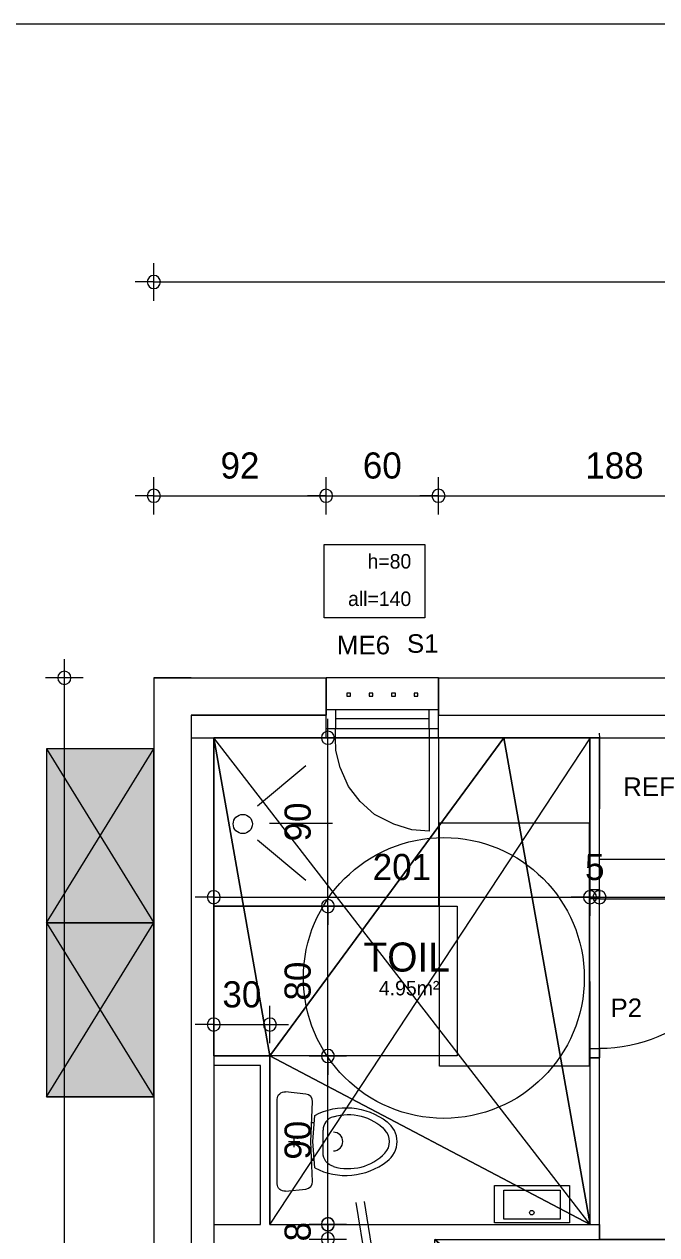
# Model space of a CAD drawing. Header units: metres. Extents: x 1.8 to 61.8, y -55.6 to -11.3.
# Drawn here: x 5.91 to 9.29, y -17.77 to -11.31 of the extents above; entities that cross this region are included whole.
import ezdxf
from ezdxf.enums import TextEntityAlignment as Align
from ezdxf.lldxf.tags import DXFTag

# ---------------------------------------------------------------- set-up
doc = ezdxf.new("R2010")
doc.units = ezdxf.units.M
doc.header["$MEASUREMENT"] = 0
for name, color, linetype in [('Calque commun', 7, 'Continuous'), ('Calque2', 7, 'Continuous'), ('Calque7', 7, 'Continuous'), ('Textes', 7, 'Continuous')]:
    doc.layers.add(name, color=color, linetype=linetype)
doc.styles.add('Arial10', font='arial.ttf', dxfattribs={"height": 0.098961})
doc.styles.add('Century Gothic14', font='GOTHIC.TTF', dxfattribs={"height": 0.139636})
doc.styles.add('Century Gothic16', font='GOTHIC.TTF', dxfattribs={"height": 0.155151})
doc.styles.add('Century Gothic9', font='GOTHIC.TTF', dxfattribs={"height": 0.077575})
tags = doc.linetypes.add('DASHDOT2', pattern=[0.5, 0.25, -0.125, 0, -0.125]).pattern_tags.tags
tags[10:11] = [DXFTag(74, 4), DXFTag(75, 0), DXFTag(340, '0'), DXFTag(46, 1.0), DXFTag(50, 0.0), DXFTag(44, 0.0), DXFTag(45, 0.0)]
tags[8:9] = [DXFTag(74, 4), DXFTag(75, 0), DXFTag(340, '0'), DXFTag(46, 1.0), DXFTag(50, 0.0), DXFTag(44, 0.0), DXFTag(45, 0.0)]
tags[6:7] = [DXFTag(74, 4), DXFTag(75, 0), DXFTag(340, '0'), DXFTag(46, 1.0), DXFTag(50, 0.0), DXFTag(44, 0.0), DXFTag(45, 0.0)]
tags[4:5] = [DXFTag(74, 4), DXFTag(75, 0), DXFTag(340, '0'), DXFTag(46, 1.0), DXFTag(50, 0.0), DXFTag(44, 0.0), DXFTag(45, 0.0)]
tags = doc.linetypes.add('HIDDEN', pattern=[0.375, 0.25, -0.125]).pattern_tags.tags
tags[6:7] = [DXFTag(74, 4), DXFTag(75, 0), DXFTag(340, '0'), DXFTag(46, 1.0), DXFTag(50, 0.0), DXFTag(44, 0.0), DXFTag(45, 0.0)]
tags[4:5] = [DXFTag(74, 4), DXFTag(75, 0), DXFTag(340, '0'), DXFTag(46, 1.0), DXFTag(50, 0.0), DXFTag(44, 0.0), DXFTag(45, 0.0)]
tags = doc.linetypes.add('HIDDEN2', pattern=[0.1875, 0.125, -0.0625]).pattern_tags.tags
tags[6:7] = [DXFTag(74, 4), DXFTag(75, 0), DXFTag(340, '0'), DXFTag(46, 1.0), DXFTag(50, 0.0), DXFTag(44, 0.0), DXFTag(45, 0.0)]
tags[4:5] = [DXFTag(74, 4), DXFTag(75, 0), DXFTag(340, '0'), DXFTag(46, 1.0), DXFTag(50, 0.0), DXFTag(44, 0.0), DXFTag(45, 0.0)]

# ---------------------------------------------------------------- blocks, each defined once
blk = doc.blocks.new('Block52915')
at = {"layer": 'Calque commun', "color": 7, "linetype": 'Continuous', "lineweight": 18}
for p, q in [((6.8015, -14.7998), (6.6016, -14.7998)), ((6.8015, -14.9998), (6.8016, -14.9998))]:
    blk.add_line(p, q, dxfattribs=at)
at = {"layer": 'Calque commun', "color": 7, "linetype": 'Continuous', "lineweight": 9}
blk.add_line((6.8015, -15.1198), (6.9216, -15.1198), dxfattribs=at)
blk = doc.blocks.new('Block52943')
at = {"layer": 'Calque commun', "color": 7, "linetype": 'Continuous', "lineweight": 18}
for p, q in [((6.6015, -14.7998), (7.5216, -14.7998)), ((8.1216, -14.7998), (10.0016, -14.7998)), ((10.8016, -14.7998), (13.2015, -14.7998))]:
    blk.add_line(p, q, dxfattribs=at)
at = {"layer": 'Calque commun', "color": 7, "linetype": 'Continuous', "lineweight": 9}
for p, q in [((6.8015, -14.9998), (7.5216, -14.9998)), ((8.1216, -14.9998), (10.0016, -14.9998)), ((10.8016, -14.9998), (13.0015, -14.9998)), ((6.9216, -15.1198), (7.5216, -15.1198)), ((8.1216, -15.1198), (10.0016, -15.1198)), ((10.8016, -15.1198), (12.8815, -15.1198))]:
    blk.add_line(p, q, dxfattribs=at)
blk = doc.blocks.new('Block52944')
at = {"layer": 'Calque commun', "color": 7, "linetype": 'Continuous', "lineweight": 18}
blk.add_line((6.6015, -14.7998), (6.6015, -23.7998), dxfattribs=at)
at = {"layer": 'Calque commun', "color": 7, "linetype": 'Continuous', "lineweight": 9}
for p, q in [((6.8015, -14.9998), (6.8015, -23.5998)), ((6.9216, -15.1198), (6.9216, -23.4798))]:
    blk.add_line(p, q, dxfattribs=at)
blk = doc.blocks.new('new12')
at = {"layer": 'Calque commun', "color": 5, "linetype": 'Continuous', "lineweight": 9}
blk.add_arc((0, 0), 0.5, 0, 359.99941, dxfattribs=at)
blk = doc.blocks.new('DimLine53045')
at = {"layer": 'Calque commun', "color": 5, "linetype": 'Continuous', "lineweight": 9}
for p, q in [((6.1238, -14.7998, 0), (6.1238, -14.6998, 0)), ((6.2238, -14.7998, 0), (6.0238, -14.7998, 0)), ((6.1238, -23.7998, 0), (6.1238, -14.7998, 0))]:
    blk.add_line(p, q, dxfattribs=at)
at = {"layer": 'Calque commun', "color": 5, "linetype": 'Continuous', "lineweight": 9, "xscale": 0.07000000029802322, "yscale": 0.07000000029802322, "zscale": 0.07000000029802322, "rotation": 90}
blk.add_blockref('new12', (6.1238, -14.7998, 0), dxfattribs=at)
blk = doc.blocks.new('new25')
at = {"layer": 'Calque commun', "color": 5, "linetype": 'Continuous', "lineweight": 9}
blk.add_arc((0, 0), 0.5, 0, 359.99941, dxfattribs=at)
blk = doc.blocks.new('new26')
at = {"layer": 'Calque commun', "color": 5, "linetype": 'Continuous', "lineweight": 9}
blk.add_arc((0, 0), 0.5, 0, 359.99941, dxfattribs=at)
blk = doc.blocks.new('DimLine53129')
at = {"layer": 'Calque commun', "color": 5, "linetype": 'Continuous', "lineweight": 9}
for p, q in [((7.5216, -13.9273), (7.5216, -13.7273)), ((8.1216, -13.9273), (8.1216, -13.7273)), ((7.5216, -13.8273), (7.4216, -13.8273)), ((7.5216, -13.8273), (8.1216, -13.8273)), ((8.1216, -13.8273), (8.2216, -13.8273))]:
    blk.add_line(p, q, dxfattribs=at)
at = {"layer": 'Calque commun', "color": 5, "linetype": 'Continuous', "lineweight": 9, "xscale": 0.07000000029802322, "yscale": 0.07000000029802322, "zscale": 0.07000000029802322}
for name, p in [('new25', (7.5216, -13.8273)), ('new26', (8.1216, -13.8273))]:
    blk.add_blockref(name, p, dxfattribs=at)
at = {"layer": 'Calque commun', "color": 5, "linetype": 'Continuous', "lineweight": 9, "style": 'Century Gothic14'}
blk.add_text('60', height=0.13964, dxfattribs=at).set_placement((7.8216, -13.7773), align=Align.BOTTOM_CENTER)
blk = doc.blocks.new('new29')
at = {"layer": 'Calque commun', "color": 5, "linetype": 'Continuous', "lineweight": 9}
blk.add_arc((0, 0), 0.5, 0, 359.99941, dxfattribs=at)
blk = doc.blocks.new('new30')
at = {"layer": 'Calque commun', "color": 5, "linetype": 'Continuous', "lineweight": 9}
blk.add_arc((0, 0), 0.5, 0, 359.99941, dxfattribs=at)
blk = doc.blocks.new('DimLine53145')
at = {"layer": 'Calque commun', "color": 5, "linetype": 'Continuous', "lineweight": 9}
for p, q in [((6.6016, -13.9273), (6.6016, -13.7273)), ((7.5216, -13.9273), (7.5216, -13.7273)), ((6.6016, -13.8273), (6.5016, -13.8273)), ((6.6016, -13.8273), (7.5216, -13.8273)), ((7.5216, -13.8273), (7.6216, -13.8273))]:
    blk.add_line(p, q, dxfattribs=at)
at = {"layer": 'Calque commun', "color": 5, "linetype": 'Continuous', "lineweight": 9, "xscale": 0.07000000029802322, "yscale": 0.07000000029802322, "zscale": 0.07000000029802322}
for name, p in [('new29', (6.6016, -13.8273)), ('new30', (7.5216, -13.8273))]:
    blk.add_blockref(name, p, dxfattribs=at)
at = {"layer": 'Calque commun', "color": 5, "linetype": 'Continuous', "lineweight": 9, "style": 'Century Gothic14'}
blk.add_text('92', height=0.13964, dxfattribs=at).set_placement((7.0616, -13.7773), align=Align.BOTTOM_CENTER)
blk = doc.blocks.new('new31')
at = {"layer": 'Calque commun', "color": 5, "linetype": 'Continuous', "lineweight": 9}
blk.add_arc((0, 0), 0.5, 0, 359.99941, dxfattribs=at)
blk = doc.blocks.new('new32')
at = {"layer": 'Calque commun', "color": 5, "linetype": 'Continuous', "lineweight": 9}
blk.add_arc((0, 0), 0.5, 0, 359.99941, dxfattribs=at)
blk = doc.blocks.new('DimLine53153')
at = {"layer": 'Calque commun', "color": 5, "linetype": 'Continuous', "lineweight": 9}
for p, q in [((8.1216, -13.9273), (8.1216, -13.7273)), ((10.0016, -13.9273), (10.0016, -13.7273)), ((8.1216, -13.8273), (8.0216, -13.8273)), ((8.1216, -13.8273), (10.0016, -13.8273)), ((10.0016, -13.8273), (10.1016, -13.8273))]:
    blk.add_line(p, q, dxfattribs=at)
at = {"layer": 'Calque commun', "color": 5, "linetype": 'Continuous', "lineweight": 9, "xscale": 0.07000000029802322, "yscale": 0.07000000029802322, "zscale": 0.07000000029802322}
for name, p in [('new31', (8.1216, -13.8273)), ('new32', (10.0016, -13.8273))]:
    blk.add_blockref(name, p, dxfattribs=at)
at = {"layer": 'Calque commun', "color": 5, "linetype": 'Continuous', "lineweight": 9, "style": 'Century Gothic14'}
blk.add_text('188', height=0.13964, dxfattribs=at).set_placement((9.0616, -13.7773), align=Align.BOTTOM_CENTER)
blk = doc.blocks.new('@PRES_1_$$_1-16')
at = {"layer": 'Calque commun', "color": 5, "linetype": 'Continuous', "lineweight": 9}
for p, q in [((0, 0.32), (0.6, 0.32)), ((0.6, 0.15), (0, 0.15)), ((0.05, 0.05), (0.05, 0.15)), ((0.55, 0.15), (0.55, 0.05)), ((0.05, 0.1), (0.55, 0.1)), ((0.6, 0.05), (0, 0.05)), ((0, 0), (0.6, 0))]:
    blk.add_line(p, q, dxfattribs=at)
blk = doc.blocks.new('@PRES_1_$$_1-17')
at = {"layer": 'Calque commun', "color": 0, "linetype": 'ByBlock', "lineweight": -2}
blk.add_line((0, 0), (0, 0.32), dxfattribs=at)
blk = doc.blocks.new('@PRES_1_$$_1-18')
at = {"layer": 'Calque commun', "color": 0, "linetype": 'ByBlock', "lineweight": -2}
blk.add_line((0, 0), (0, 0.32), dxfattribs=at)
blk = doc.blocks.new('INTER_2D_COMB6')
at = {"layer": 'Calque commun', "color": 0, "linetype": 'ByBlock', "lineweight": -2}
blk.add_blockref('@PRES_1_$$_1-16', (0, 0), dxfattribs=at)
at = {"layer": 'Calque commun', "color": 7, "linetype": 'Continuous', "lineweight": 9}
blk.add_blockref('@PRES_1_$$_1-17', (0, 0), dxfattribs=at)
at = {"layer": 'Calque commun', "color": 7, "linetype": 'Continuous', "lineweight": 9, "extrusion": (0, 0, -1), "xscale": -1, "yscale": -1, "zscale": -1, "rotation": -180}
blk.add_blockref('@PRES_1_$$_1-18', (-0.6, 0), dxfattribs=at)
blk = doc.blocks.new('PLACED_COMB6')
at = {"layer": 'Calque commun', "color": 0, "linetype": 'ByBlock', "lineweight": -2}
blk.add_blockref('INTER_2D_COMB6', (0, 0), dxfattribs=at)
blk = doc.blocks.new('new89')
at = {"layer": 'Calque commun', "color": 5, "linetype": 'Continuous', "lineweight": 9}
blk.add_arc((0, 0), 0.5, 0, 359.99941, dxfattribs=at)
blk = doc.blocks.new('new90')
at = {"layer": 'Calque commun', "color": 5, "linetype": 'Continuous', "lineweight": 9}
blk.add_arc((0, 0), 0.5, 0, 359.99941, dxfattribs=at)
blk = doc.blocks.new('DimLine55577')
at = {"layer": 'Calque commun', "color": 5, "linetype": 'Continuous', "lineweight": 9}
for p, q in [((6.6016, -12.7855), (6.6016, -12.5855)), ((13.2015, -12.7855), (13.2015, -12.5855)), ((6.6016, -12.6855), (6.5016, -12.6855)), ((6.6016, -12.6855), (13.2015, -12.6855)), ((13.2015, -12.6855), (13.3015, -12.6855))]:
    blk.add_line(p, q, dxfattribs=at)
at = {"layer": 'Calque commun', "color": 5, "linetype": 'Continuous', "lineweight": 9, "xscale": 0.07000000029802322, "yscale": 0.07000000029802322, "zscale": 0.07000000029802322}
for name, p in [('new89', (6.6016, -12.6855)), ('new90', (13.2015, -12.6855))]:
    blk.add_blockref(name, p, dxfattribs=at)
at = {"layer": 'Calque commun', "color": 5, "linetype": 'Continuous', "lineweight": 9, "style": 'Century Gothic14'}
blk.add_text('660', height=0.13964, dxfattribs=at).set_placement((9.9016, -12.6355), align=Align.BOTTOM_CENTER)
blk = doc.blocks.new('douche90x120')
at = {"layer": 'Calque commun', "color": 7, "linetype": 'Continuous', "lineweight": 9}
for p, q in [((-0.491, -0.1501), (-0.2333, -0.3664)), ((-0.6334, -0.4582), (-0.2969, -0.4582)), ((-0.491, -0.7635), (-0.2333, -0.5472))]:
    blk.add_line(p, q, dxfattribs=at)
blk.add_arc((-0.1549, -0.4608), 0.0514, 89.99999, 89.9994, dxfattribs=at)
mesh = blk.add_polyface(dxfattribs=at)
corners = [(-1.2, -0.9), (0, -0.9), (0, 0), (-1.2, 0)]
mesh.append_faces([[corners[k] for k in face] for face in [(0, 1, 2, 3)]], dxfattribs={"color": 7})
blk = doc.blocks.new('80x130')
at = {"layer": 'Calque commun', "color": 7, "linetype": 'HIDDEN', "lineweight": 9}
mesh = blk.add_polyface(dxfattribs=at)
corners = [(0, 0), (0, 1.3), (0.8, 1.3), (0.8, 0)]
mesh.append_faces([[corners[k] for k in face] for face in [(0, 1, 2, 3)]], dxfattribs={"color": 7})
blk = doc.blocks.new('xmodule1pd29')
at = {"layer": 'Calque commun', "color": 5, "linetype": 'Continuous', "lineweight": 9}
blk.add_arc((0, 0), 0.5, 0, 359.99941, dxfattribs=at)
blk = doc.blocks.new('xmodule1pd30')
at = {"layer": 'Calque commun', "color": 5, "linetype": 'Continuous', "lineweight": 9}
blk.add_arc((0, 0), 0.5, 0, 359.99941, dxfattribs=at)
blk = doc.blocks.new('DimLine53452')
at = {"layer": 'Calque commun', "color": 5, "linetype": 'Continuous', "lineweight": 9}
for p, q in [((6.9216, -16.9433), (6.9216, -16.7433)), ((8.9309, -16.9433), (8.9309, -16.7433)), ((6.9216, -16.8433), (6.8216, -16.8433)), ((6.9216, -16.8433), (8.9309, -16.8433)), ((8.9309, -16.8433), (9.0309, -16.8433))]:
    blk.add_line(p, q, dxfattribs=at)
at = {"layer": 'Calque commun', "color": 5, "linetype": 'Continuous', "lineweight": 9, "xscale": 0.07000000029802322, "yscale": 0.07000000029802322, "zscale": 0.07000000029802322}
for name, p in [('xmodule1pd29', (6.9216, -16.8433)), ('xmodule1pd30', (8.9309, -16.8433))]:
    blk.add_blockref(name, p, dxfattribs=at)
at = {"layer": 'Calque commun', "color": 5, "linetype": 'Continuous', "lineweight": 9, "style": 'Century Gothic14'}
blk.add_text('201', height=0.13964, dxfattribs=at).set_placement((7.9262, -16.7933), align=Align.BOTTOM_CENTER)
blk = doc.blocks.new('xmodule1pd31')
at = {"layer": 'Calque commun', "color": 5, "linetype": 'Continuous', "lineweight": 9}
blk.add_arc((0, 0), 0.5, 0, 359.99941, dxfattribs=at)
blk = doc.blocks.new('xmodule1pd32')
at = {"layer": 'Calque commun', "color": 5, "linetype": 'Continuous', "lineweight": 9}
blk.add_arc((0, 0), 0.5, 0, 359.99941, dxfattribs=at)
blk = doc.blocks.new('DimLine53460')
at = {"layer": 'Calque commun', "color": 5, "linetype": 'Continuous', "lineweight": 9}
for p, q in [((8.9309, -16.9433), (8.9309, -16.7433)), ((8.9816, -16.9433), (8.9816, -16.7433)), ((8.9309, -16.8433), (8.8309, -16.8433)), ((8.9309, -16.8433), (8.9816, -16.8433)), ((8.9816, -16.8433), (9.0816, -16.8433))]:
    blk.add_line(p, q, dxfattribs=at)
at = {"layer": 'Calque commun', "color": 5, "linetype": 'Continuous', "lineweight": 9, "xscale": 0.07000000029802322, "yscale": 0.07000000029802322, "zscale": 0.07000000029802322}
for name, p in [('xmodule1pd31', (8.9309, -16.8433)), ('xmodule1pd32', (8.9816, -16.8433))]:
    blk.add_blockref(name, p, dxfattribs=at)
at = {"layer": 'Calque commun', "color": 5, "linetype": 'Continuous', "lineweight": 9, "style": 'Century Gothic14'}
blk.add_text('5', height=0.1396, dxfattribs=at).set_placement((8.9562, -16.7933), align=Align.BOTTOM_CENTER)
blk = doc.blocks.new('xmodule1pd33')
at = {"layer": 'Calque commun', "color": 5, "linetype": 'Continuous', "lineweight": 9}
blk.add_arc((0, 0), 0.5, 0, 359.99941, dxfattribs=at)
blk = doc.blocks.new('xmodule1pd34')
at = {"layer": 'Calque commun', "color": 5, "linetype": 'Continuous', "lineweight": 9}
blk.add_arc((0, 0), 0.5, 0, 359.99941, dxfattribs=at)
blk = doc.blocks.new('DimLine53468')
at = {"layer": 'Calque commun', "color": 5, "linetype": 'Continuous', "lineweight": 9}
for p, q in [((8.9816, -16.9433), (8.9816, -16.7433)), ((11.5283, -16.9433), (11.5283, -16.7433)), ((8.9816, -16.8433), (8.8816, -16.8433)), ((8.9816, -16.8433), (11.5283, -16.8433)), ((11.5283, -16.8433), (11.6283, -16.8433))]:
    blk.add_line(p, q, dxfattribs=at)
at = {"layer": 'Calque commun', "color": 5, "linetype": 'Continuous', "lineweight": 9, "xscale": 0.07000000029802322, "yscale": 0.07000000029802322, "zscale": 0.07000000029802322}
for name, p in [('xmodule1pd33', (8.9816, -16.8433)), ('xmodule1pd34', (11.5283, -16.8433))]:
    blk.add_blockref(name, p, dxfattribs=at)
at = {"layer": 'Calque commun', "color": 5, "linetype": 'Continuous', "lineweight": 9, "style": 'Century Gothic14'}
blk.add_text('255', height=0.13964, dxfattribs=at).set_placement((10.2549, -16.7933), align=Align.BOTTOM_CENTER)
blk = doc.blocks.new('xmodule1pd37')
at = {"layer": 'Calque commun', "color": 5, "linetype": 'Continuous', "lineweight": 9}
blk.add_arc((0, 0), 0.5, 0, 359.99941, dxfattribs=at)
blk = doc.blocks.new('xmodule1pd38')
at = {"layer": 'Calque commun', "color": 5, "linetype": 'Continuous', "lineweight": 9}
blk.add_arc((0, 0), 0.5, 0, 359.99941, dxfattribs=at)
blk = doc.blocks.new('DimLine53484')
at = {"layer": 'Calque commun', "color": 5, "linetype": 'Continuous', "lineweight": 9}
for p, q in [((7.5311, -17.6912), (7.5311, -17.5912)), ((7.4311, -17.6912), (7.6311, -17.6912)), ((7.5311, -18.5912), (7.5311, -17.6912)), ((7.4311, -18.5912), (7.6311, -18.5912)), ((7.5311, -18.5912), (7.5311, -18.6912))]:
    blk.add_line(p, q, dxfattribs=at)
at = {"layer": 'Calque commun', "color": 5, "linetype": 'Continuous', "lineweight": 9, "xscale": 0.07000000029802322, "yscale": 0.07000000029802322, "zscale": 0.07000000029802322, "rotation": 90}
for name, p in [('xmodule1pd38', (7.5311, -17.6912)), ('xmodule1pd37', (7.5311, -18.5912))]:
    blk.add_blockref(name, p, dxfattribs=at)
at = {"layer": 'Calque commun', "color": 5, "linetype": 'Continuous', "lineweight": 9, "style": 'Century Gothic14'}
blk.add_text('90', height=0.13964, rotation=90, dxfattribs=at).set_placement((7.4811, -18.1412), align=Align.BOTTOM_CENTER)
blk = doc.blocks.new('xmodule1pd39')
at = {"layer": 'Calque commun', "color": 5, "linetype": 'Continuous', "lineweight": 9}
blk.add_arc((0, 0), 0.5, 0, 359.99941, dxfattribs=at)
blk = doc.blocks.new('xmodule1pd40')
at = {"layer": 'Calque commun', "color": 5, "linetype": 'Continuous', "lineweight": 9}
blk.add_arc((0, 0), 0.5, 0, 359.99941, dxfattribs=at)
blk = doc.blocks.new('DimLine53492')
at = {"layer": 'Calque commun', "color": 5, "linetype": 'Continuous', "lineweight": 9}
for p, q in [((7.5311, -16.8912), (7.5311, -16.7912)), ((7.4311, -16.8912), (7.6311, -16.8912)), ((7.5311, -17.6912), (7.5311, -16.8912)), ((7.4311, -17.6912), (7.6311, -17.6912)), ((7.5311, -17.6912), (7.5311, -17.7912))]:
    blk.add_line(p, q, dxfattribs=at)
at = {"layer": 'Calque commun', "color": 5, "linetype": 'Continuous', "lineweight": 9, "xscale": 0.07000000029802322, "yscale": 0.07000000029802322, "zscale": 0.07000000029802322, "rotation": 90}
for name, p in [('xmodule1pd40', (7.5311, -16.8912)), ('xmodule1pd39', (7.5311, -17.6912))]:
    blk.add_blockref(name, p, dxfattribs=at)
at = {"layer": 'Calque commun', "color": 5, "linetype": 'Continuous', "lineweight": 9, "style": 'Century Gothic14'}
blk.add_text('80', height=0.13964, rotation=90, dxfattribs=at).set_placement((7.4811, -17.2912), align=Align.BOTTOM_CENTER)
blk = doc.blocks.new('xmodule1pd41')
at = {"layer": 'Calque commun', "color": 5, "linetype": 'Continuous', "lineweight": 9}
blk.add_arc((0, 0), 0.5, 0, 359.99941, dxfattribs=at)
blk = doc.blocks.new('xmodule1pd42')
at = {"layer": 'Calque commun', "color": 5, "linetype": 'Continuous', "lineweight": 9}
blk.add_arc((0, 0), 0.5, 0, 359.99941, dxfattribs=at)
blk = doc.blocks.new('DimLine53500')
at = {"layer": 'Calque commun', "color": 5, "linetype": 'Continuous', "lineweight": 9}
for p, q in [((7.5311, -15.9912), (7.5311, -15.8912)), ((7.4311, -15.9912), (7.6311, -15.9912)), ((7.5311, -16.8912), (7.5311, -15.9912)), ((7.4311, -16.8912), (7.6311, -16.8912)), ((7.5311, -16.8912), (7.5311, -16.9912))]:
    blk.add_line(p, q, dxfattribs=at)
at = {"layer": 'Calque commun', "color": 5, "linetype": 'Continuous', "lineweight": 9, "xscale": 0.07000000029802322, "yscale": 0.07000000029802322, "zscale": 0.07000000029802322, "rotation": 90}
for name, p in [('xmodule1pd42', (7.5311, -15.9912)), ('xmodule1pd41', (7.5311, -16.8912))]:
    blk.add_blockref(name, p, dxfattribs=at)
at = {"layer": 'Calque commun', "color": 5, "linetype": 'Continuous', "lineweight": 9, "style": 'Century Gothic14'}
blk.add_text('90', height=0.13964, rotation=90, dxfattribs=at).set_placement((7.4811, -16.4412), align=Align.BOTTOM_CENTER)
blk = doc.blocks.new('xmodule1pd55')
at = {"layer": 'Calque commun', "color": 5, "linetype": 'Continuous', "lineweight": 9}
blk.add_arc((0, 0), 0.5, 0, 359.99941, dxfattribs=at)
blk = doc.blocks.new('xmodule1pd56')
at = {"layer": 'Calque commun', "color": 5, "linetype": 'Continuous', "lineweight": 9}
blk.add_arc((0, 0), 0.5, 0, 359.99941, dxfattribs=at)
blk = doc.blocks.new('DimLine55785')
at = {"layer": 'Calque commun', "color": 5, "linetype": 'Continuous', "lineweight": 9}
for p, q in [((6.9217, -17.6236), (6.9217, -17.4236)), ((7.2215, -17.6236), (7.2215, -17.4236)), ((6.9217, -17.5236), (6.8217, -17.5236)), ((6.9217, -17.5236), (7.2215, -17.5236)), ((7.2215, -17.5236), (7.3215, -17.5236))]:
    blk.add_line(p, q, dxfattribs=at)
at = {"layer": 'Calque commun', "color": 5, "linetype": 'Continuous', "lineweight": 9, "xscale": 0.07000000029802322, "yscale": 0.07000000029802322, "zscale": 0.07000000029802322}
for name, p in [('xmodule1pd55', (6.9217, -17.5236)), ('xmodule1pd56', (7.2215, -17.5236))]:
    blk.add_blockref(name, p, dxfattribs=at)
at = {"layer": 'Calque commun', "color": 5, "linetype": 'Continuous', "lineweight": 9, "style": 'Century Gothic14'}
blk.add_text('30', height=0.13964, dxfattribs=at).set_placement((7.0716, -17.4736), align=Align.BOTTOM_CENTER)
blk = doc.blocks.new('lavmain')
at = {"layer": 'Calque commun', "color": 7, "linetype": 'Continuous', "lineweight": 9}
for p, q in [((0.4, 0), (0, 0)), ((0, 0), (0, -0.2)), ((0.4, -0.2), (0.4, 0)), ((0.35, -0.02), (0.05, -0.02)), ((0.05, -0.02), (0.05, -0.1757)), ((0.35, -0.1757), (0.35, -0.02)), ((0.05, -0.1757), (0.35, -0.1757)), ((0, -0.2), (0.4, -0.2))]:
    blk.add_line(p, q, dxfattribs=at)
blk.add_arc((0.1993, -0.055), 0.0121, 90, 89.99941, dxfattribs=at)
blk = doc.blocks.new('xmodule1pd61')
at = {"layer": 'Calque commun', "color": 5, "linetype": 'Continuous', "lineweight": 9}
blk.add_arc((0, 0), 0.5, 0, 359.99941, dxfattribs=at)
blk = doc.blocks.new('xmodule1pd62')
at = {"layer": 'Calque commun', "color": 5, "linetype": 'Continuous', "lineweight": 9}
blk.add_arc((0, 0), 0.5, 0, 359.99941, dxfattribs=at)
blk = doc.blocks.new('DimLine59627')
at = {"layer": 'Calque commun', "color": 5, "linetype": 'Continuous', "lineweight": 9}
for p, q in [((7.5311, -18.5897), (7.5311, -18.4897)), ((7.4311, -18.5897), (7.6311, -18.5897)), ((7.5311, -18.6697), (7.5311, -18.5897)), ((7.4311, -18.6697), (7.6311, -18.6697)), ((7.5311, -18.6697), (7.5311, -18.7697))]:
    blk.add_line(p, q, dxfattribs=at)
at = {"layer": 'Calque commun', "color": 5, "linetype": 'Continuous', "lineweight": 9, "xscale": 0.07000000029802322, "yscale": 0.07000000029802322, "zscale": 0.07000000029802322, "rotation": 90}
for name, p in [('xmodule1pd62', (7.5311, -18.5897)), ('xmodule1pd61', (7.5311, -18.6697))]:
    blk.add_blockref(name, p, dxfattribs=at)
at = {"layer": 'Calque commun', "color": 5, "linetype": 'Continuous', "lineweight": 9, "style": 'Century Gothic14'}
blk.add_text('8', height=0.1396, rotation=90.00205, dxfattribs=at).set_placement((7.4811, -18.6297), align=Align.BOTTOM_CENTER)
blk = doc.blocks.new('60x65')
at = {"layer": 'Calque commun', "color": 7, "linetype": 'HIDDEN', "lineweight": 9}
mesh = blk.add_polyface(dxfattribs=at)
corners = [(0, 0.6), (0.65, 0.6), (0.65, 0), (0, 0)]
mesh.append_faces([[corners[k] for k in face] for face in [(0, 1, 2, 3)]], dxfattribs={"color": 7})
blk = doc.blocks.new('@PRES_1_$$_1-28')
at = {"layer": 'Calque commun', "color": 5, "linetype": 'Continuous', "lineweight": 9}
blk.add_line((0.05, 0.05), (0.05, 0.85), dxfattribs=at)
at = {"layer": 'Calque commun', "color": 5, "linetype": 'Continuous', "lineweight": 9, "extrusion": (0, 0, -1)}
blk.add_arc((-0.05, 0.05), 0.8, 90, 180, dxfattribs=at)
at = {"layer": 'Calque commun', "color": 5, "linetype": 'Continuous', "lineweight": 9}
mesh = blk.add_polyface(dxfattribs=at)
corners = [(0, 0), (0, 0.05), (0.05, 0.05), (0.05, 0)]
mesh.append_faces([[corners[k] for k in face] for face in [(0, 1, 2, 3)]], dxfattribs={"color": 5})
mesh = blk.add_polyface(dxfattribs=at)
corners = [(0.85, 0), (0.85, 0.05), (0.9, 0.05), (0.9, 0)]
mesh.append_faces([[corners[k] for k in face] for face in [(0, 1, 2, 3)]], dxfattribs={"color": 5})
blk = doc.blocks.new('@PRES_1_$$_1-29')
at = {"layer": 'Calque commun', "color": 0, "linetype": 'ByBlock', "lineweight": -2}
blk.add_line((0, 0), (0, 0.05), dxfattribs=at)
blk = doc.blocks.new('@PRES_1_$$_1-30')
at = {"layer": 'Calque commun', "color": 0, "linetype": 'ByBlock', "lineweight": -2}
blk.add_line((0, 0), (0, 0.05), dxfattribs=at)
blk = doc.blocks.new('INTER_2D_COMB10')
at = {"layer": 'Calque commun', "color": 0, "linetype": 'ByBlock', "lineweight": -2}
blk.add_blockref('@PRES_1_$$_1-28', (0, 0), dxfattribs=at)
at = {"layer": 'Calque7', "color": 15, "linetype": 'Continuous', "lineweight": 18}
blk.add_blockref('@PRES_1_$$_1-29', (0, 0), dxfattribs=at)
at = {"layer": 'Calque7', "color": 15, "linetype": 'Continuous', "lineweight": 18, "extrusion": (0, 0, -1), "xscale": -1, "yscale": -1, "zscale": -1, "rotation": -180}
blk.add_blockref('@PRES_1_$$_1-30', (-0.9, 0), dxfattribs=at)
blk = doc.blocks.new('PLACED_COMB10')
at = {"layer": 'Calque commun', "color": 0, "linetype": 'ByBlock', "lineweight": -2}
blk.add_blockref('INTER_2D_COMB10', (0, 0), dxfattribs=at)
blk = doc.blocks.new('xmodule1pd73')
at = {"layer": 'Calque commun', "color": 9, "linetype": 'HIDDEN2', "lineweight": 9}
for p, q in [((8.9316, -18.5912), (6.9216, -15.9912)), ((8.9316, -15.9912), (7.2215, -18.5893))]:
    blk.add_line(p, q, dxfattribs=at)
at = {"layer": 'Calque commun', "color": 15, "linetype": 'Continuous', "lineweight": 18}
for p, q in [((8.9816, -15.9912), (8.9316, -15.9912)), ((8.9316, -16.8015), (8.9316, -15.9912)), ((8.9816, -16.8015), (8.9816, -15.9912)), ((7.2215, -17.6912), (6.9216, -17.6912)), ((6.9216, -17.6912), (6.9216, -17.7412)), ((7.2215, -18.5912), (7.2215, -17.6912)), ((8.9316, -18.5912), (8.9316, -17.7015)), ((8.9816, -18.6413), (8.9816, -17.7015)), ((7.1715, -17.7412), (6.9216, -17.7412)), ((7.1715, -18.5912), (7.1715, -17.7412))]:
    blk.add_line(p, q, dxfattribs=at)
at = {"layer": 'Calque commun', "color": 7, "linetype": 'Continuous', "lineweight": 9}
blk.add_line((8.9816, -15.9912), (8.9816, -16.3712), dxfattribs=at)
at = {"layer": 'Calque commun', "color": 7, "linetype": 'DASHDOT2', "lineweight": 9}
for p, q in [((7.9117, -19.8805), (7.682, -18.474)), ((7.9557, -19.875), (7.7259, -18.4685))]:
    blk.add_line(p, q, dxfattribs=at)
at = {"layer": 'Calque commun', "color": 7, "linetype": 'Continuous', "lineweight": 18}
for p, q in [((6.9217, -18.5912), (6.9217, -18.6712)), ((6.9217, -18.5912), (7.1715, -18.5912)), ((7.2215, -18.5912), (8.9816, -18.5912)), ((8.9816, -18.5912), (8.9816, -18.6712))]:
    blk.add_line(p, q, dxfattribs=at)
at = {"layer": 'Calque commun', "color": 7, "linetype": 'HIDDEN', "lineweight": 9, "flags": 128}
blk.add_lwpolyline([(8.0716, -15.9412), (8.0716, -16.4912), (7.98, -16.4841), (7.883, -16.4529), (7.7807, -16.4009), (7.7027, -16.3316), (7.6403, -16.2518), (7.5969, -16.1496), (7.5744, -16.0594), (7.5716, -15.9912), (7.5716, -15.9412)], dxfattribs=at)
at = {"layer": 'Calque commun', "color": 7, "linetype": 'HIDDEN', "lineweight": 9, "extrusion": (0, -1.22461e-16, -1)}
blk.add_arc((-8.1504, -17.2743), 0.75, 269.99999, 269.9994, dxfattribs=at)
at = {"layer": 'Calque commun', "color": 5, "linetype": 'Continuous', "lineweight": 9}
for name in ['DimLine53500', 'DimLine53452', 'DimLine53460', 'DimLine53468', 'DimLine53492', 'DimLine55785', 'DimLine53484', 'DimLine59627']:
    blk.add_blockref(name, (0, 0), dxfattribs=at)
at = {"layer": 'Calque commun', "color": 0, "linetype": 'ByBlock', "lineweight": -2, "extrusion": (0, 0, -1), "xscale": -1, "yscale": -1, "zscale": -1, "rotation": -180}
blk.add_blockref('douche90x120', (-6.9216, -15.9912), dxfattribs=at)
at = {"layer": 'Calque commun', "color": 0, "linetype": 'ByBlock', "lineweight": -2}
for name, p, rotation in [('60x65', (9.5816, -16.6412), 90), ('PLACED_COMB10', (8.9316, -16.8015), -90.00000000000001), ('80x130', (8.2216, -17.6912), 90)]:
    blk.add_blockref(name, p, dxfattribs=dict(at, rotation=rotation))
blk.add_blockref('80x130', (8.1264, -17.746), dxfattribs=at)
at = {"layer": 'Calque commun', "color": 0, "linetype": 'ByBlock', "lineweight": -2, "extrusion": (0, 0, -1), "xscale": -1, "yscale": -1, "zscale": -1}
blk.add_blockref('lavmain', (-8.4207, -18.583), dxfattribs=at)
at = {"layer": 'Calque commun', "color": 9, "linetype": 'ByBlock', "lineweight": -2, "style": 'Century Gothic9'}
blk.add_text('4.95m²', height=0.07758, dxfattribs=at).set_placement((8.1264, -17.29), align=Align.TOP_RIGHT)
at = {"layer": 'Textes', "color": 5, "linetype": 'ByBlock', "lineweight": -2, "style": 'Arial10'}
for s, p in [('REF', (9.1079, -16.332)), ('P2', (9.04, -17.5129))]:
    blk.add_text(s, height=0.09896, dxfattribs=at).set_placement(p, align=Align.BOTTOM_LEFT)
at = {"layer": 'Textes', "color": 5, "linetype": 'ByBlock', "lineweight": -2, "style": 'Century Gothic16'}
blk.add_text('TOIL', height=0.15515, dxfattribs=at).set_placement((8.1826, -17.0851), align=Align.TOP_RIGHT)
at = {"layer": 'Calque commun', "color": 9, "linetype": 'Continuous', "lineweight": 9}
mesh = blk.add_polyface(dxfattribs=at)
corners = [(8.9316, -18.5912), (7.2215, -17.6912), (7.2215, -18.5893), (6.9216, -15.9912), (8.4705, -15.9912), (8.9305, -15.9912), (6.9217, -17.6912)]
mesh.append_faces([[corners[k] for k in face] for face in [(0, 1, 2), (4, 0, 5)]], dxfattribs={"vtx0": -1, "color": 9})
mesh.append_faces([[corners[k] for k in face] for face in [(3, 1, 4)]], dxfattribs={"vtx0": -1, "vtx1": -1, "color": 9})
mesh.append_faces([[corners[k] for k in face] for face in [(4, 1, 0)]], dxfattribs={"vtx0": -1, "vtx1": -1, "vtx2": -1, "color": 9})
mesh.append_faces([[corners[k] for k in face] for face in [(3, 6, 1)]], dxfattribs={"vtx2": -1, "color": 9})
mesh = blk.add_polyface(dxfattribs=at)
corners = [(8.9816, -18.6712), (8.9816, -15.9912), (11.5315, -15.9912), (11.5215, -18.6712)]
mesh.append_faces([[corners[k] for k in face] for face in [(0, 1, 2, 3)]], dxfattribs={"color": 9})
mesh = blk.add_polyface(dxfattribs=at)
corners = [(11.5815, -18.6712), (11.5815, -16.2714), (12.8815, -16.2714), (9.2215, -20.5513), (9.2215, -19.6512), (8.9416, -19.6512), (8.9415, -19.5712), (12.5815, -19.6158), (8.1016, -18.6712), (8.9415, -20.6013), (6.9216, -24.3512), (6.9216, -20.6013), (12.9215, -24.3512), (12.9215, -19.6158), (12.5815, -19.0635), (12.8815, -19.0635), (8.1016, -19.5712), (8.9415, -20.5513)]
mesh.append_faces([[corners[k] for k in face] for face in [(8, 6, 16)]], dxfattribs={"vtx0": -1, "color": 9})
mesh.append_faces([[corners[k] for k in face] for face in [(3, 0, 7), (8, 4, 6), (9, 3, 10), (14, 0, 2), (3, 7, 12)]], dxfattribs={"vtx0": -1, "vtx1": -1, "vtx2": -1, "color": 9})
mesh.append_faces([[corners[k] for k in face] for face in [(3, 12, 10)]], dxfattribs={"vtx0": -1, "vtx2": -1, "color": 9})
mesh.append_faces([[corners[k] for k in face] for face in [(5, 6, 4), (11, 9, 10), (13, 12, 7), (15, 14, 2)]], dxfattribs={"vtx1": -1, "color": 9})
mesh.append_faces([[corners[k] for k in face] for face in [(3, 4, 0), (8, 0, 4), (14, 7, 0)]], dxfattribs={"vtx1": -1, "vtx2": -1, "color": 9})
mesh.append_faces([[corners[k] for k in face] for face in [(0, 1, 2), (9, 17, 3)]], dxfattribs={"vtx2": -1, "color": 9})
blk = doc.blocks.new('wc-3')
at = {"layer": 'Calque2', "color": 6, "linetype": 'Continuous', "lineweight": 9}
for p, q in [((-0.2256, 0), (0.2256, 0)), ((-0.2653, -0.0442), (-0.2539, -0.1527)), ((0, -0.06), (0, -0.12)), ((0.2539, -0.1527), (0.2653, -0.0442)), ((-0.03, -0.09), (0.03, -0.09)), ((-0.2125, -0.1885), (0, -0.18)), ((-0.14, -0.2), (0, -0.19)), ((-0.1, -0.184), (-0.1, -0.1971)), ((0, -0.18), (0.2125, -0.1885)), ((0, -0.19), (0.14, -0.2)), ((0.1, -0.1971), (0.1, -0.184)), ((-0.06, -0.2451), (0.06, -0.2451))]:
    blk.add_line(p, q, dxfattribs=at)
at = {"layer": 'Calque2', "color": 6, "linetype": 'Continuous', "lineweight": 9, "flags": 128}
for points in [[(-0.2653, -0.0442, -0.445253), (-0.2256, 0)], [(0.2256, 0, -0.445276), (0.2653, -0.0442)], [(-0.2539, -0.1527, 0.395314), (-0.2125, -0.1885)], [(0.2125, -0.1885, 0.395339), (0.2539, -0.1527)], [(-0.14, -0.2, 0.294671), (-0.1052, -0.5864)], [(-0.1327, -0.3, -0.337883), (-0.0606, -0.2451)], [(0.1327, -0.3, 0.337854), (0.0606, -0.2451)], [(0.14, -0.2, -0.294671), (0.1052, -0.5864)], [(-0.1327, -0.3, 0.281729), (-0.0616, -0.5756)], [(-0.05, -0.3, 1), (0.05, -0.3)], [(0.1327, -0.3, -0.279876), (0.0616, -0.5756)], [(-0.0616, -0.5756, 0.395927), (0.0616, -0.5756)], [(-0.1052, -0.5864, 0.509528), (0.1052, -0.5864)]]:
    blk.add_lwpolyline(points, format="xyb", dxfattribs=at)

msp = doc.modelspace()

# ---------------------------------------------------------------- linework, layer by layer
at = {"layer": 'Calque commun', "color": 12, "linetype": 'Continuous', "lineweight": 18}
for p, q in [((7.5216, -14.7998), (7.5216, -14.9998)), ((8.1216, -14.7998), (8.1216, -14.9998)), ((7.5216, -14.9998), (6.8015, -15.0001)), ((6.8015, -15.0001), (6.8015, -23.6001)), ((8.1216, -14.9998), (9.2167, -15.0001)), ((8.1216, -14.9998), (9.2167, -15.0001)), ((9.2167, -15.0001), (10.0016, -14.9998))]:
    msp.add_line(p, q, dxfattribs=at)
at = {"layer": 'Calque commun', "color": 7, "linetype": 'Continuous', "lineweight": 9}
for p, q in [((8.1216, -15.1198), (6.9216, -15.1198)), ((8.9805, -15.0948), (8.9816, -15.1198))]:
    msp.add_line(p, q, dxfattribs=at)
at = {"layer": 'Calque commun', "color": 7, "linetype": 'HIDDEN', "lineweight": 9, "flags": 128}
for points in [[(6.0275, -15.1783), (6.0275, -16.1078), (6.6015, -16.1078), (6.6015, -15.1783), (6.0275, -15.1783), (6.6015, -16.1078), (6.0275, -16.1078), (6.6015, -15.1783)], [(6.0275, -16.1078), (6.0275, -17.0373), (6.6015, -17.0373), (6.6015, -16.1078), (6.0275, -16.1078), (6.6015, -17.0373), (6.0275, -17.0373), (6.6015, -16.1078)]]:
    msp.add_lwpolyline(points, dxfattribs=at)
at = {"layer": 'Calque commun', "color": 43, "linetype": 'HIDDEN', "lineweight": 9}
msp.add_trace([(6.6015, -15.1783), (6.0275, -15.1783), (6.6015, -17.0373), (6.0275, -17.0373)], dxfattribs=at)

# ---------------------------------------------------------------- block references
at = {"layer": 'Calque commun', "color": 5, "linetype": 'Continuous', "lineweight": 9}
for name in ['DimLine55577', 'DimLine53145', 'DimLine53129', 'DimLine53153', 'DimLine53045']:
    msp.add_blockref(name, (0, 0), dxfattribs=at)
at = {"layer": 'Calque commun', "color": 0, "linetype": 'ByBlock', "lineweight": -2}
for name, p in [('Block52943', (0, 0)), ('Block52944', (0, 0)), ('Block52915', (0, 0)), ('xmodule1pd73', (0, 0.8714))]:
    msp.add_blockref(name, p, dxfattribs=at)
at = {"layer": 'Calque commun', "color": 0, "linetype": 'ByBlock', "lineweight": -2, "extrusion": (0, 0, -1), "xscale": -1, "yscale": -1, "zscale": -1, "rotation": -180}
msp.add_blockref('PLACED_COMB6', (-8.1216, -15.1198), dxfattribs=at)
at = {"layer": 'Calque commun', "color": 0, "linetype": 'ByBlock', "lineweight": -2, "rotation": 90}
msp.add_blockref('wc-3', (7.2605, -17.2769), dxfattribs=at)

# ---------------------------------------------------------------- texts
at = {"layer": 'Calque commun', "color": 5, "linetype": 'ByBlock', "lineweight": -2, "insert": (7.9763, -14.1387), "char_height": 0.07758, "attachment_point": 3, "line_spacing_factor": 1.546883, "style": 'Century Gothic9'}
msp.add_mtext('h=80\\Pall=140', dxfattribs=at)
at = {"layer": 'Textes', "color": 5, "linetype": 'ByBlock', "lineweight": -2, "style": 'Arial10'}
for s, p in [('ME6', (7.579, -14.704)), ('S1', (7.9532, -14.6958))]:
    msp.add_text(s, height=0.09896, dxfattribs=at).set_placement(p, align=Align.BOTTOM_LEFT)

# ---------------------------------------------------------------- meshes
at = {"layer": 'Calque commun', "color": 7, "linetype": 'Continuous', "lineweight": 9}
mesh = msp.add_polyface(dxfattribs=at)
corners = [(61.7636, -11.3086), (1.7636, -11.3086), (1.7636, -53.3086), (61.7636, -53.3086)]
mesh.append_faces([[corners[k] for k in face] for face in [(0, 1, 2, 3)]], dxfattribs={"color": 7})
at = {"layer": 'Calque commun', "color": 11, "linetype": 'Continuous', "lineweight": 18}
mesh = msp.add_polyface(dxfattribs=at)
corners = [(7.5105, -14.0879), (8.0489, -14.0879), (8.0489, -14.4786), (7.5105, -14.4786)]
mesh.append_faces([[corners[k] for k in face] for face in [(0, 1, 2, 3)]], dxfattribs={"color": 11})
at = {"layer": 'Calque commun', "color": 25, "linetype": 'Continuous', "lineweight": 18}
mesh = msp.add_polyface(dxfattribs=at)
corners = [(7.6516, -14.8821), (7.6316, -14.8821), (7.6316, -14.8971), (7.6516, -14.8971)]
mesh.append_faces([[corners[k] for k in face] for face in [(0, 1, 2, 3)]], dxfattribs={"color": 25})
mesh = msp.add_polyface(dxfattribs=at)
corners = [(7.7716, -14.8821), (7.7516, -14.8821), (7.7516, -14.8971), (7.7716, -14.8971)]
mesh.append_faces([[corners[k] for k in face] for face in [(0, 1, 2, 3)]], dxfattribs={"color": 25})
mesh = msp.add_polyface(dxfattribs=at)
corners = [(7.8916, -14.8821), (7.8716, -14.8821), (7.8716, -14.8971), (7.8916, -14.8971)]
mesh.append_faces([[corners[k] for k in face] for face in [(0, 1, 2, 3)]], dxfattribs={"color": 25})
mesh = msp.add_polyface(dxfattribs=at)
corners = [(8.0116, -14.8821), (7.9916, -14.8821), (7.9916, -14.8971), (8.0116, -14.8971)]
mesh.append_faces([[corners[k] for k in face] for face in [(0, 1, 2, 3)]], dxfattribs={"color": 25})

doc.saveas('drawing.dxf')
